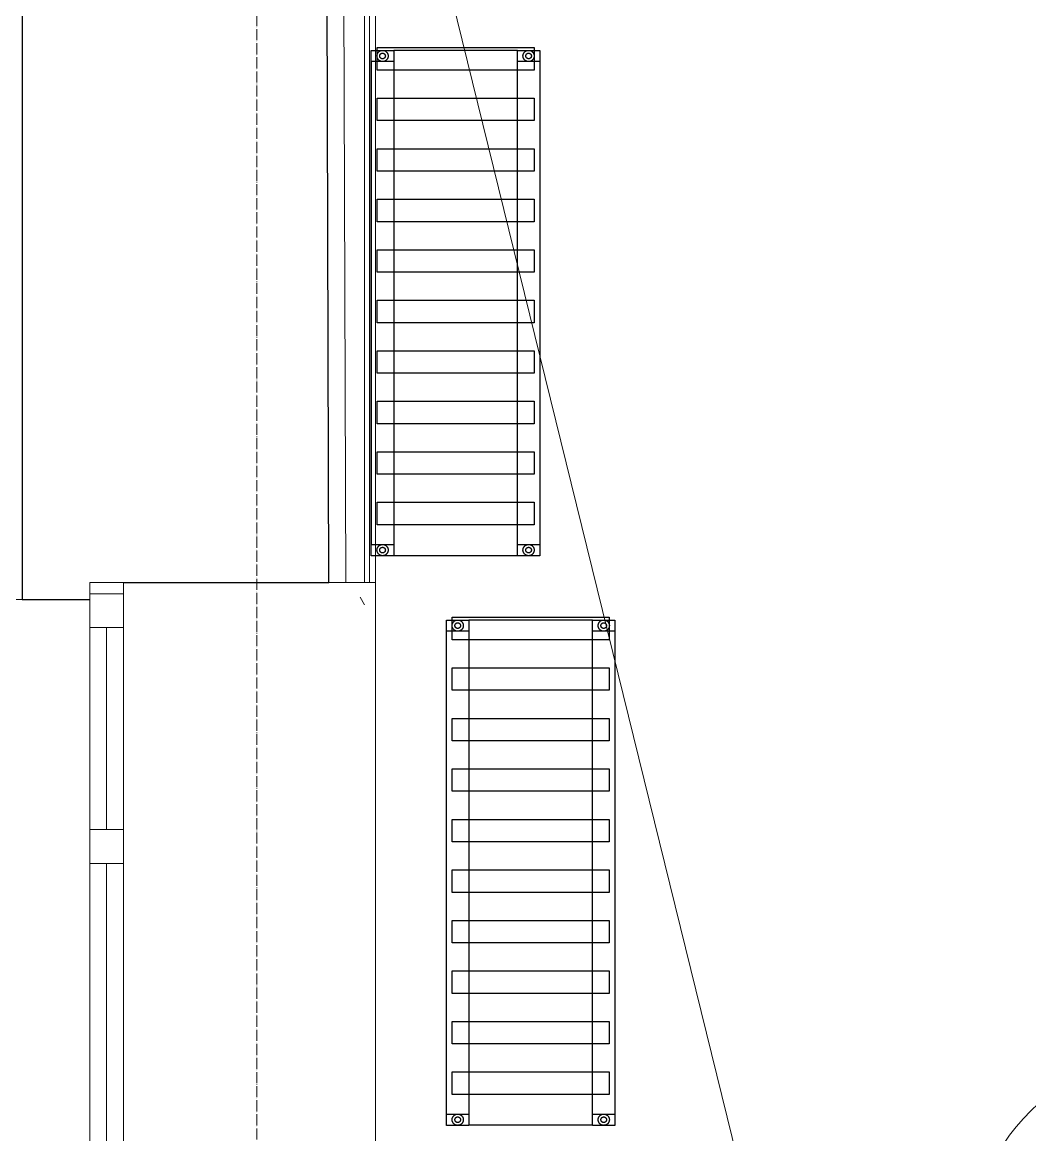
# Model space of a CAD drawing. Header units: millimetres. Extents: x -42533 to 645315, y 3457 to 82611.
# Drawn here: x 72181 to 73974, y 63223 to 65204 of the extents above; entities that cross this region are included whole.
import ezdxf

# ---------------------------------------------------------------- set-up
doc = ezdxf.new("R2010")
doc.units = ezdxf.units.MM
doc.linetypes.add('ADSK_Линия сетки', pattern=[25, 20, -2.5, 0, -2.5])
for name, color, linetype, lineweight in [('_ Окна', 7, 'Continuous', 9), ('Окна', 7, 'Continuous', 9), ('Оси', 253, 'Continuous', 9), ('Перекрытие', 7, 'Continuous', 18), ('Стены внутренние', 7, 'Continuous', 18), ('Стены несущие', 7, 'Continuous', 30), ('Стены отделка', 7, 'Continuous', 30), ('Стены штриховка', 7, 'Continuous', 9), ('ШТРИХОВКА', 252, 'Continuous', 15)]:
    doc.layers.add(name, color=color, linetype=linetype, lineweight=lineweight)
doc.layers.add('PLAN', color=1, linetype='Continuous')
doc.layers.add('ЭОМ_Лотки рабочие', color=5, linetype='Continuous')
doc.layers.add('Линии', color=7, linetype='Continuous', lineweight=9, true_color=0x00a600)

# ---------------------------------------------------------------- blocks, each defined once
blk = doc.blocks.new('ТХ пищеблок....')
at = {"layer": 'PLAN', "color": 8}
for points in [[(-111.5, 19481), (-111.5, 19501)], [(-111.5, 19501), (-71.5, 19501)], [(-101.5, 19491), (-101.5, 19491.7), (-101.4, 19492.4), (-101.3, 19493), (-101.2, 19493.6), (-101, 19494.3), (-100.7, 19494.9), (-100.5, 19495.5), (-100.2, 19496), (-99.8, 19496.6), (-99.5, 19497.1), (-99, 19497.6), (-98.6, 19498.1), (-98.1, 19498.5), (-97.6, 19499), (-97.1, 19499.3), (-96.5, 19499.7), (-95.9, 19500), (-95.3, 19500.3), (-94.7, 19500.5), (-94.1, 19500.7), (-93.4, 19500.8), (-92.8, 19501), (-92.2, 19501), (-91.5, 19501), (-90.9, 19501), (-90.2, 19501), (-89.6, 19500.8), (-88.9, 19500.7), (-88.3, 19500.5), (-87.7, 19500.3), (-87.1, 19500), (-86.5, 19499.7), (-85.9, 19499.3), (-85.4, 19499), (-84.9, 19498.5), (-84.4, 19498.1), (-84, 19497.6), (-83.6, 19497.1), (-83.2, 19496.6), (-82.9, 19496), (-82.5, 19495.5), (-82.3, 19494.9), (-82.1, 19494.3), (-81.9, 19493.6), (-81.7, 19493), (-81.6, 19492.4), (-81.5, 19491.7), (-81.5, 19491)], [(-101.4, 19465.9), (-101.4, 19505.9), (178.4, 19505.9), (178.4, 19465.9), (-101.4, 19465.9)], [(-96.5, 19491), (-96.5, 19491.4), (-96.5, 19491.7), (-96.4, 19492), (-96.3, 19492.3), (-96.2, 19492.7), (-96.1, 19493), (-96, 19493.3), (-95.8, 19493.5), (-95.7, 19493.8), (-95.5, 19494.1), (-95.3, 19494.3), (-95.1, 19494.6), (-94.8, 19494.8), (-94.6, 19495), (-94.3, 19495.2), (-94, 19495.4), (-93.7, 19495.5), (-93.4, 19495.7), (-93.1, 19495.8), (-92.8, 19495.9), (-92.5, 19495.9), (-92.2, 19496), (-91.8, 19496), (-91.5, 19496), (-91.2, 19496), (-90.9, 19496), (-90.5, 19495.9), (-90.2, 19495.9), (-89.9, 19495.8), (-89.6, 19495.7), (-89.3, 19495.5), (-89, 19495.4), (-88.7, 19495.2), (-88.5, 19495), (-88.2, 19494.8), (-88, 19494.6), (-87.7, 19494.3), (-87.5, 19494.1), (-87.4, 19493.8), (-87.2, 19493.5), (-87, 19493.3), (-86.9, 19493), (-86.8, 19492.7), (-86.7, 19492.3), (-86.6, 19492), (-86.6, 19491.7), (-86.5, 19491.4), (-86.5, 19491)], [(-71.5, 19501), (-71.5, 19481)], [(148.5, 19500.9), (-71.5, 19500.9)], [(148.5, 19481), (148.5, 19501)], [(148.5, 19501), (188.5, 19501)], [(158.5, 19491), (158.5, 19491.7), (158.6, 19492.4), (158.7, 19493), (158.8, 19493.6), (159, 19494.3), (159.3, 19494.9), (159.5, 19495.5), (159.8, 19496), (160.2, 19496.6), (160.5, 19497.1), (161, 19497.6), (161.4, 19498.1), (161.9, 19498.5), (162.4, 19499), (162.9, 19499.3), (163.5, 19499.7), (164.1, 19500), (164.7, 19500.3), (165.3, 19500.5), (165.9, 19500.7), (166.6, 19500.8), (167.2, 19501), (167.8, 19501), (168.5, 19501), (169.1, 19501), (169.8, 19501), (170.4, 19500.8), (171.1, 19500.7), (171.7, 19500.5), (172.3, 19500.3), (172.9, 19500), (173.5, 19499.7), (174.1, 19499.3), (174.6, 19499), (175.1, 19498.5), (175.6, 19498.1), (176, 19497.6), (176.4, 19497.1), (176.8, 19496.6), (177.1, 19496), (177.5, 19495.5), (177.7, 19494.9), (177.9, 19494.3), (178.1, 19493.6), (178.3, 19493), (178.4, 19492.4), (178.5, 19491.7), (178.5, 19491)], [(163.5, 19491), (163.5, 19491.4), (163.5, 19491.7), (163.6, 19492), (163.7, 19492.3), (163.8, 19492.7), (163.9, 19493), (164, 19493.3), (164.2, 19493.5), (164.3, 19493.8), (164.5, 19494.1), (164.7, 19494.3), (164.9, 19494.6), (165.2, 19494.8), (165.4, 19495), (165.7, 19495.2), (166, 19495.4), (166.3, 19495.5), (166.6, 19495.7), (166.9, 19495.8), (167.2, 19495.9), (167.5, 19495.9), (167.8, 19496), (168.2, 19496), (168.5, 19496), (168.8, 19496), (169.1, 19496), (169.5, 19495.9), (169.8, 19495.9), (170.1, 19495.8), (170.4, 19495.7), (170.7, 19495.5), (171, 19495.4), (171.3, 19495.2), (171.5, 19495), (171.8, 19494.8), (172, 19494.6), (172.3, 19494.3), (172.5, 19494.1), (172.6, 19493.8), (172.8, 19493.5), (173, 19493.3), (173.1, 19493), (173.2, 19492.7), (173.3, 19492.3), (173.4, 19492), (173.4, 19491.7), (173.5, 19491.4), (173.5, 19491)], [(188.5, 19501), (188.5, 19481)], [(-71.5, 19481), (-111.5, 19481)], [(-111.5, 18621), (-111.5, 19481)], [(-111.4, 18621), (-111.4, 19481)], [(-81.5, 19491), (-81.5, 19490.4), (-81.6, 19489.7), (-81.7, 19489.1), (-81.9, 19488.4), (-82.1, 19487.8), (-82.3, 19487.2), (-82.5, 19486.6), (-82.9, 19486), (-83.2, 19485.5), (-83.6, 19485), (-84, 19484.5), (-84.4, 19484), (-84.9, 19483.5), (-85.4, 19483.1), (-85.9, 19482.7), (-86.5, 19482.4), (-87.1, 19482.1), (-87.7, 19481.8), (-88.3, 19481.6), (-88.9, 19481.4), (-89.6, 19481.2), (-90.2, 19481.1), (-90.9, 19481.1), (-91.5, 19481), (-92.2, 19481.1), (-92.8, 19481.1), (-93.4, 19481.2), (-94.1, 19481.4), (-94.7, 19481.6), (-95.3, 19481.8), (-95.9, 19482.1), (-96.5, 19482.4), (-97.1, 19482.7), (-97.6, 19483.1), (-98.1, 19483.5), (-98.6, 19484), (-99, 19484.5), (-99.5, 19485), (-99.8, 19485.5), (-100.2, 19486), (-100.5, 19486.6), (-100.7, 19487.2), (-101, 19487.8), (-101.2, 19488.4), (-101.3, 19489.1), (-101.4, 19489.7), (-101.5, 19490.4), (-101.5, 19491)], [(-86.5, 19491), (-86.5, 19490.7), (-86.6, 19490.4), (-86.6, 19490.1), (-86.7, 19489.7), (-86.8, 19489.4), (-86.9, 19489.1), (-87, 19488.8), (-87.2, 19488.5), (-87.4, 19488.3), (-87.5, 19488), (-87.7, 19487.7), (-88, 19487.5), (-88.2, 19487.3), (-88.5, 19487.1), (-88.7, 19486.9), (-89, 19486.7), (-89.3, 19486.6), (-89.6, 19486.4), (-89.9, 19486.3), (-90.2, 19486.2), (-90.5, 19486.1), (-90.9, 19486.1), (-91.2, 19486), (-91.5, 19486), (-91.8, 19486), (-92.2, 19486.1), (-92.5, 19486.1), (-92.8, 19486.2), (-93.1, 19486.3), (-93.4, 19486.4), (-93.7, 19486.6), (-94, 19486.7), (-94.3, 19486.9), (-94.6, 19487.1), (-94.8, 19487.3), (-95.1, 19487.5), (-95.3, 19487.7), (-95.5, 19488), (-95.7, 19488.3), (-95.8, 19488.5), (-96, 19488.8), (-96.1, 19489.1), (-96.2, 19489.4), (-96.3, 19489.7), (-96.4, 19490.1), (-96.5, 19490.4), (-96.5, 19490.7), (-96.5, 19491)], [(-71.5, 19481), (-71.5, 18621)], [(188.5, 19481), (148.5, 19481)], [(148.5, 18621), (148.5, 19481)], [(178.5, 19491), (178.5, 19490.4), (178.4, 19489.7), (178.3, 19489.1), (178.1, 19488.4), (177.9, 19487.8), (177.7, 19487.2), (177.5, 19486.6), (177.1, 19486), (176.8, 19485.5), (176.4, 19485), (176, 19484.5), (175.6, 19484), (175.1, 19483.5), (174.6, 19483.1), (174.1, 19482.7), (173.5, 19482.4), (172.9, 19482.1), (172.3, 19481.8), (171.7, 19481.6), (171.1, 19481.4), (170.4, 19481.2), (169.8, 19481.1), (169.1, 19481.1), (168.5, 19481), (167.8, 19481.1), (167.2, 19481.1), (166.6, 19481.2), (165.9, 19481.4), (165.3, 19481.6), (164.7, 19481.8), (164.1, 19482.1), (163.5, 19482.4), (162.9, 19482.7), (162.4, 19483.1), (161.9, 19483.5), (161.4, 19484), (161, 19484.5), (160.5, 19485), (160.2, 19485.5), (159.8, 19486), (159.5, 19486.6), (159.3, 19487.2), (159, 19487.8), (158.8, 19488.4), (158.7, 19489.1), (158.6, 19489.7), (158.5, 19490.4), (158.5, 19491)], [(173.5, 19491), (173.5, 19490.7), (173.4, 19490.4), (173.4, 19490.1), (173.3, 19489.7), (173.2, 19489.4), (173.1, 19489.1), (173, 19488.8), (172.8, 19488.5), (172.6, 19488.3), (172.5, 19488), (172.3, 19487.7), (172, 19487.5), (171.8, 19487.3), (171.5, 19487.1), (171.3, 19486.9), (171, 19486.7), (170.7, 19486.6), (170.4, 19486.4), (170.1, 19486.3), (169.8, 19486.2), (169.5, 19486.1), (169.1, 19486.1), (168.8, 19486), (168.5, 19486), (168.2, 19486), (167.8, 19486.1), (167.5, 19486.1), (167.2, 19486.2), (166.9, 19486.3), (166.6, 19486.4), (166.3, 19486.6), (166, 19486.7), (165.7, 19486.9), (165.4, 19487.1), (165.2, 19487.3), (164.9, 19487.5), (164.7, 19487.7), (164.5, 19488), (164.3, 19488.3), (164.2, 19488.5), (164, 19488.8), (163.9, 19489.1), (163.8, 19489.4), (163.7, 19489.7), (163.6, 19490.1), (163.5, 19490.4), (163.5, 19490.7), (163.5, 19491)], [(188.4, 19481), (188.4, 18621)], [(188.5, 19481), (188.5, 18621)], [(-101.4, 19375.9), (-101.4, 19415.9), (178.4, 19415.9), (178.4, 19375.9), (-101.4, 19375.9)], [(-101.4, 19285.9), (-101.4, 19325.9), (178.4, 19325.9), (178.4, 19285.9), (-101.4, 19285.9)], [(-101.4, 19195.9), (-101.4, 19235.9), (178.4, 19235.9), (178.4, 19195.9), (-101.4, 19195.9)], [(-101.4, 19106), (-101.4, 19146), (178.4, 19146), (178.4, 19106), (-101.4, 19106)], [(-101.4, 19016), (-101.4, 19056), (178.4, 19056), (178.4, 19016), (-101.4, 19016)], [(-101.4, 18926), (-101.4, 18966), (178.4, 18966), (178.4, 18926), (-101.4, 18926)], [(-101.4, 18836), (-101.4, 18876), (178.4, 18876), (178.4, 18836), (-101.4, 18836)], [(-101.4, 18746.1), (-101.4, 18786.1), (178.4, 18786.1), (178.4, 18746.1), (-101.4, 18746.1)], [(-101.4, 18656.1), (-101.4, 18696.1), (178.4, 18696.1), (178.4, 18656.1), (-101.4, 18656.1)], [(-111.5, 18601), (-111.5, 18621)], [(-111.5, 18621), (-71.5, 18621)], [(-101.5, 18611), (-101.5, 18611.7), (-101.4, 18612.4), (-101.3, 18613), (-101.2, 18613.6), (-101, 18614.3), (-100.7, 18614.9), (-100.5, 18615.5), (-100.2, 18616), (-99.8, 18616.6), (-99.5, 18617.1), (-99, 18617.6), (-98.6, 18618.1), (-98.1, 18618.5), (-97.6, 18619), (-97.1, 18619.3), (-96.5, 18619.7), (-95.9, 18620), (-95.3, 18620.3), (-94.7, 18620.5), (-94.1, 18620.7), (-93.4, 18620.8), (-92.8, 18621), (-92.2, 18621), (-91.5, 18621), (-90.9, 18621), (-90.2, 18621), (-89.6, 18620.8), (-88.9, 18620.7), (-88.3, 18620.5), (-87.7, 18620.3), (-87.1, 18620), (-86.5, 18619.7), (-85.9, 18619.3), (-85.4, 18619), (-84.9, 18618.5), (-84.4, 18618.1), (-84, 18617.6), (-83.6, 18617.1), (-83.2, 18616.6), (-82.9, 18616), (-82.5, 18615.5), (-82.3, 18614.9), (-82.1, 18614.3), (-81.9, 18613.6), (-81.7, 18613), (-81.6, 18612.4), (-81.5, 18611.7), (-81.5, 18611)], [(-81.5, 18611), (-81.5, 18610.4), (-81.6, 18609.7), (-81.7, 18609.1), (-81.9, 18608.4), (-82.1, 18607.8), (-82.3, 18607.2), (-82.5, 18606.6), (-82.9, 18606), (-83.2, 18605.5), (-83.6, 18605), (-84, 18604.5), (-84.4, 18604), (-84.9, 18603.5), (-85.4, 18603.1), (-85.9, 18602.7), (-86.5, 18602.4), (-87.1, 18602.1), (-87.7, 18601.8), (-88.3, 18601.6), (-88.9, 18601.4), (-89.6, 18601.2), (-90.2, 18601.1), (-90.9, 18601.1), (-91.5, 18601), (-92.2, 18601.1), (-92.8, 18601.1), (-93.4, 18601.2), (-94.1, 18601.4), (-94.7, 18601.6), (-95.3, 18601.8), (-95.9, 18602.1), (-96.5, 18602.4), (-97.1, 18602.7), (-97.6, 18603.1), (-98.1, 18603.5), (-98.6, 18604), (-99, 18604.5), (-99.5, 18605), (-99.8, 18605.5), (-100.2, 18606), (-100.5, 18606.6), (-100.7, 18607.2), (-101, 18607.8), (-101.2, 18608.4), (-101.3, 18609.1), (-101.4, 18609.7), (-101.5, 18610.4), (-101.5, 18611)], [(-96.5, 18611), (-96.5, 18611.4), (-96.5, 18611.7), (-96.4, 18612), (-96.3, 18612.3), (-96.2, 18612.7), (-96.1, 18613), (-96, 18613.3), (-95.8, 18613.5), (-95.7, 18613.8), (-95.5, 18614.1), (-95.3, 18614.3), (-95.1, 18614.6), (-94.8, 18614.8), (-94.6, 18615), (-94.3, 18615.2), (-94, 18615.4), (-93.7, 18615.5), (-93.4, 18615.7), (-93.1, 18615.8), (-92.8, 18615.9), (-92.5, 18615.9), (-92.2, 18616), (-91.8, 18616), (-91.5, 18616), (-91.2, 18616), (-90.9, 18616), (-90.5, 18615.9), (-90.2, 18615.9), (-89.9, 18615.8), (-89.6, 18615.7), (-89.3, 18615.5), (-89, 18615.4), (-88.7, 18615.2), (-88.5, 18615), (-88.2, 18614.8), (-88, 18614.6), (-87.7, 18614.3), (-87.5, 18614.1), (-87.4, 18613.8), (-87.2, 18613.5), (-87, 18613.3), (-86.9, 18613), (-86.8, 18612.7), (-86.7, 18612.3), (-86.6, 18612), (-86.6, 18611.7), (-86.5, 18611.4), (-86.5, 18611)], [(-86.5, 18611), (-86.5, 18610.7), (-86.6, 18610.4), (-86.6, 18610.1), (-86.7, 18609.7), (-86.8, 18609.4), (-86.9, 18609.1), (-87, 18608.8), (-87.2, 18608.5), (-87.4, 18608.3), (-87.5, 18608), (-87.7, 18607.7), (-88, 18607.5), (-88.2, 18607.3), (-88.5, 18607.1), (-88.7, 18606.9), (-89, 18606.7), (-89.3, 18606.6), (-89.6, 18606.4), (-89.9, 18606.3), (-90.2, 18606.2), (-90.5, 18606.1), (-90.9, 18606.1), (-91.2, 18606), (-91.5, 18606), (-91.8, 18606), (-92.2, 18606.1), (-92.5, 18606.1), (-92.8, 18606.2), (-93.1, 18606.3), (-93.4, 18606.4), (-93.7, 18606.6), (-94, 18606.7), (-94.3, 18606.9), (-94.6, 18607.1), (-94.8, 18607.3), (-95.1, 18607.5), (-95.3, 18607.7), (-95.5, 18608), (-95.7, 18608.3), (-95.8, 18608.5), (-96, 18608.8), (-96.1, 18609.1), (-96.2, 18609.4), (-96.3, 18609.7), (-96.4, 18610.1), (-96.5, 18610.4), (-96.5, 18610.7), (-96.5, 18611)], [(-71.5, 18621), (-71.5, 18601)], [(148.5, 18621), (188.5, 18621)], [(148.5, 18601), (148.5, 18621)], [(158.5, 18611), (158.5, 18611.7), (158.6, 18612.4), (158.7, 18613), (158.8, 18613.6), (159, 18614.3), (159.3, 18614.9), (159.5, 18615.5), (159.8, 18616), (160.2, 18616.6), (160.5, 18617.1), (161, 18617.6), (161.4, 18618.1), (161.9, 18618.5), (162.4, 18619), (162.9, 18619.3), (163.5, 18619.7), (164.1, 18620), (164.7, 18620.3), (165.3, 18620.5), (165.9, 18620.7), (166.6, 18620.8), (167.2, 18621), (167.8, 18621), (168.5, 18621), (169.1, 18621), (169.8, 18621), (170.4, 18620.8), (171.1, 18620.7), (171.7, 18620.5), (172.3, 18620.3), (172.9, 18620), (173.5, 18619.7), (174.1, 18619.3), (174.6, 18619), (175.1, 18618.5), (175.6, 18618.1), (176, 18617.6), (176.4, 18617.1), (176.8, 18616.6), (177.1, 18616), (177.5, 18615.5), (177.7, 18614.9), (177.9, 18614.3), (178.1, 18613.6), (178.3, 18613), (178.4, 18612.4), (178.5, 18611.7), (178.5, 18611)], [(178.5, 18611), (178.5, 18610.4), (178.4, 18609.7), (178.3, 18609.1), (178.1, 18608.4), (177.9, 18607.8), (177.7, 18607.2), (177.5, 18606.6), (177.1, 18606), (176.8, 18605.5), (176.4, 18605), (176, 18604.5), (175.6, 18604), (175.1, 18603.5), (174.6, 18603.1), (174.1, 18602.7), (173.5, 18602.4), (172.9, 18602.1), (172.3, 18601.8), (171.7, 18601.6), (171.1, 18601.4), (170.4, 18601.2), (169.8, 18601.1), (169.1, 18601.1), (168.5, 18601), (167.8, 18601.1), (167.2, 18601.1), (166.6, 18601.2), (165.9, 18601.4), (165.3, 18601.6), (164.7, 18601.8), (164.1, 18602.1), (163.5, 18602.4), (162.9, 18602.7), (162.4, 18603.1), (161.9, 18603.5), (161.4, 18604), (161, 18604.5), (160.5, 18605), (160.2, 18605.5), (159.8, 18606), (159.5, 18606.6), (159.3, 18607.2), (159, 18607.8), (158.8, 18608.4), (158.7, 18609.1), (158.6, 18609.7), (158.5, 18610.4), (158.5, 18611)], [(163.5, 18611), (163.5, 18611.4), (163.5, 18611.7), (163.6, 18612), (163.7, 18612.3), (163.8, 18612.7), (163.9, 18613), (164, 18613.3), (164.2, 18613.5), (164.3, 18613.8), (164.5, 18614.1), (164.7, 18614.3), (164.9, 18614.6), (165.2, 18614.8), (165.4, 18615), (165.7, 18615.2), (166, 18615.4), (166.3, 18615.5), (166.6, 18615.7), (166.9, 18615.8), (167.2, 18615.9), (167.5, 18615.9), (167.8, 18616), (168.2, 18616), (168.5, 18616), (168.8, 18616), (169.1, 18616), (169.5, 18615.9), (169.8, 18615.9), (170.1, 18615.8), (170.4, 18615.7), (170.7, 18615.5), (171, 18615.4), (171.3, 18615.2), (171.5, 18615), (171.8, 18614.8), (172, 18614.6), (172.3, 18614.3), (172.5, 18614.1), (172.6, 18613.8), (172.8, 18613.5), (173, 18613.3), (173.1, 18613), (173.2, 18612.7), (173.3, 18612.3), (173.4, 18612), (173.4, 18611.7), (173.5, 18611.4), (173.5, 18611)], [(173.5, 18611), (173.5, 18610.7), (173.4, 18610.4), (173.4, 18610.1), (173.3, 18609.7), (173.2, 18609.4), (173.1, 18609.1), (173, 18608.8), (172.8, 18608.5), (172.6, 18608.3), (172.5, 18608), (172.3, 18607.7), (172, 18607.5), (171.8, 18607.3), (171.5, 18607.1), (171.3, 18606.9), (171, 18606.7), (170.7, 18606.6), (170.4, 18606.4), (170.1, 18606.3), (169.8, 18606.2), (169.5, 18606.1), (169.1, 18606.1), (168.8, 18606), (168.5, 18606), (168.2, 18606), (167.8, 18606.1), (167.5, 18606.1), (167.2, 18606.2), (166.9, 18606.3), (166.6, 18606.4), (166.3, 18606.6), (166, 18606.7), (165.7, 18606.9), (165.4, 18607.1), (165.2, 18607.3), (164.9, 18607.5), (164.7, 18607.7), (164.5, 18608), (164.3, 18608.3), (164.2, 18608.5), (164, 18608.8), (163.9, 18609.1), (163.8, 18609.4), (163.7, 18609.7), (163.6, 18610.1), (163.5, 18610.4), (163.5, 18610.7), (163.5, 18611)], [(188.5, 18621), (188.5, 18601)], [(-71.5, 18601), (-111.5, 18601)], [(148.5, 18601.1), (-71.5, 18601.1)], [(188.5, 18601), (148.5, 18601)], [(22.3, 18466.5), (22.3, 18486.5)], [(22.3, 18486.5), (62.3, 18486.5)], [(32.3, 18476.5), (32.3, 18477.2), (32.4, 18477.9), (32.5, 18478.5), (32.7, 18479.2), (32.9, 18479.8), (33.1, 18480.4), (33.4, 18481), (33.7, 18481.5), (34, 18482.1), (34.4, 18482.6), (34.8, 18483.1), (35.2, 18483.6), (35.7, 18484), (36.2, 18484.5), (36.8, 18484.9), (37.3, 18485.2), (37.9, 18485.5), (38.5, 18485.8), (39.1, 18486), (39.8, 18486.2), (40.4, 18486.4), (41, 18486.5), (41.7, 18486.5), (42.3, 18486.5), (43, 18486.5), (43.6, 18486.5), (44.3, 18486.4), (44.9, 18486.2), (45.5, 18486), (46.1, 18485.8), (46.7, 18485.5), (47.3, 18485.2), (47.9, 18484.9), (48.4, 18484.5), (48.9, 18484), (49.4, 18483.6), (49.9, 18483.1), (50.3, 18482.6), (50.6, 18482.1), (51, 18481.5), (51.3, 18481), (51.6, 18480.4), (51.8, 18479.8), (52, 18479.2), (52.1, 18478.5), (52.2, 18477.9), (52.3, 18477.2), (52.3, 18476.5)], [(32.4, 18451.4), (32.4, 18491.4), (312.2, 18491.4), (312.2, 18451.4), (32.4, 18451.4)], [(62.3, 18486.5), (62.3, 18466.5)], [(282.3, 18486.4), (62.3, 18486.4)], [(282.3, 18466.5), (282.3, 18486.5)], [(282.3, 18486.5), (322.3, 18486.5)], [(292.3, 18476.5), (292.3, 18477.2), (292.4, 18477.9), (292.5, 18478.5), (292.7, 18479.2), (292.9, 18479.8), (293.1, 18480.4), (293.4, 18481), (293.7, 18481.5), (294, 18482.1), (294.4, 18482.6), (294.8, 18483.1), (295.2, 18483.6), (295.7, 18484), (296.2, 18484.5), (296.8, 18484.9), (297.3, 18485.2), (297.9, 18485.5), (298.5, 18485.8), (299.1, 18486), (299.8, 18486.2), (300.4, 18486.4), (301, 18486.5), (301.7, 18486.5), (302.3, 18486.5), (303, 18486.5), (303.6, 18486.5), (304.3, 18486.4), (304.9, 18486.2), (305.5, 18486), (306.1, 18485.8), (306.7, 18485.5), (307.3, 18485.2), (307.9, 18484.9), (308.4, 18484.5), (308.9, 18484), (309.4, 18483.6), (309.9, 18483.1), (310.3, 18482.6), (310.6, 18482.1), (311, 18481.5), (311.3, 18481), (311.6, 18480.4), (311.8, 18479.8), (312, 18479.2), (312.1, 18478.5), (312.2, 18477.9), (312.3, 18477.2), (312.3, 18476.5)], [(322.3, 18486.5), (322.3, 18466.5)], [(62.3, 18466.5), (22.3, 18466.5)], [(22.3, 17606.5), (22.3, 18466.5)], [(22.4, 17606.5), (22.4, 18466.5)], [(52.3, 18476.5), (52.3, 18475.9), (52.2, 18475.2), (52.1, 18474.6), (52, 18473.9), (51.8, 18473.3), (51.6, 18472.7), (51.3, 18472.1), (51, 18471.5), (50.6, 18471), (50.3, 18470.5), (49.9, 18470), (49.4, 18469.5), (48.9, 18469), (48.4, 18468.6), (47.9, 18468.2), (47.3, 18467.9), (46.7, 18467.6), (46.1, 18467.3), (45.5, 18467.1), (44.9, 18466.9), (44.3, 18466.7), (43.6, 18466.6), (43, 18466.6), (42.3, 18466.5), (41.7, 18466.6), (41, 18466.6), (40.4, 18466.7), (39.8, 18466.9), (39.1, 18467.1), (38.5, 18467.3), (37.9, 18467.6), (37.3, 18467.9), (36.8, 18468.2), (36.2, 18468.6), (35.7, 18469), (35.2, 18469.5), (34.8, 18470), (34.4, 18470.5), (34, 18471), (33.7, 18471.5), (33.4, 18472.1), (33.1, 18472.7), (32.9, 18473.3), (32.7, 18473.9), (32.5, 18474.6), (32.4, 18475.2), (32.3, 18475.9), (32.3, 18476.5)], [(37.3, 18476.5), (37.3, 18476.9), (37.4, 18477.2), (37.4, 18477.5), (37.5, 18477.8), (37.6, 18478.2), (37.7, 18478.5), (37.8, 18478.8), (38, 18479), (38.2, 18479.3), (38.3, 18479.6), (38.6, 18479.8), (38.8, 18480.1), (39, 18480.3), (39.3, 18480.5), (39.5, 18480.7), (39.8, 18480.9), (40.1, 18481), (40.4, 18481.2), (40.7, 18481.3), (41, 18481.4), (41.4, 18481.5), (41.7, 18481.5), (42, 18481.5), (42.3, 18481.5), (42.6, 18481.5), (43, 18481.5), (43.3, 18481.5), (43.6, 18481.4), (43.9, 18481.3), (44.2, 18481.2), (44.5, 18481), (44.8, 18480.9), (45.1, 18480.7), (45.4, 18480.5), (45.6, 18480.3), (45.9, 18480.1), (46.1, 18479.8), (46.3, 18479.6), (46.5, 18479.3), (46.7, 18479), (46.8, 18478.8), (46.9, 18478.5), (47.1, 18478.2), (47.1, 18477.8), (47.2, 18477.5), (47.3, 18477.2), (47.3, 18476.9), (47.3, 18476.5)], [(47.3, 18476.5), (47.3, 18476.2), (47.3, 18475.9), (47.2, 18475.6), (47.1, 18475.2), (47.1, 18474.9), (46.9, 18474.6), (46.8, 18474.3), (46.7, 18474), (46.5, 18473.8), (46.3, 18473.5), (46.1, 18473.3), (45.9, 18473), (45.6, 18472.8), (45.4, 18472.6), (45.1, 18472.4), (44.8, 18472.2), (44.5, 18472.1), (44.2, 18471.9), (43.9, 18471.8), (43.6, 18471.7), (43.3, 18471.6), (43, 18471.6), (42.6, 18471.6), (42.3, 18471.5), (42, 18471.6), (41.7, 18471.6), (41.4, 18471.6), (41, 18471.7), (40.7, 18471.8), (40.4, 18471.9), (40.1, 18472.1), (39.8, 18472.2), (39.5, 18472.4), (39.3, 18472.6), (39, 18472.8), (38.8, 18473), (38.6, 18473.3), (38.3, 18473.5), (38.2, 18473.8), (38, 18474), (37.8, 18474.3), (37.7, 18474.6), (37.6, 18474.9), (37.5, 18475.2), (37.4, 18475.6), (37.4, 18475.9), (37.3, 18476.2), (37.3, 18476.5)], [(62.3, 18466.5), (62.3, 17606.5)], [(322.3, 18466.5), (282.3, 18466.5)], [(282.3, 17606.5), (282.3, 18466.5)], [(312.3, 18476.5), (312.3, 18475.9), (312.2, 18475.2), (312.1, 18474.6), (312, 18473.9), (311.8, 18473.3), (311.6, 18472.7), (311.3, 18472.1), (311, 18471.5), (310.6, 18471), (310.3, 18470.5), (309.9, 18470), (309.4, 18469.5), (308.9, 18469), (308.4, 18468.6), (307.9, 18468.2), (307.3, 18467.9), (306.7, 18467.6), (306.1, 18467.3), (305.5, 18467.1), (304.9, 18466.9), (304.3, 18466.7), (303.6, 18466.6), (303, 18466.6), (302.3, 18466.5), (301.7, 18466.6), (301, 18466.6), (300.4, 18466.7), (299.8, 18466.9), (299.1, 18467.1), (298.5, 18467.3), (297.9, 18467.6), (297.3, 18467.9), (296.8, 18468.2), (296.2, 18468.6), (295.7, 18469), (295.2, 18469.5), (294.8, 18470), (294.4, 18470.5), (294, 18471), (293.7, 18471.5), (293.4, 18472.1), (293.1, 18472.7), (292.9, 18473.3), (292.7, 18473.9), (292.5, 18474.6), (292.4, 18475.2), (292.3, 18475.9), (292.3, 18476.5)], [(297.3, 18476.5), (297.3, 18476.9), (297.4, 18477.2), (297.4, 18477.5), (297.5, 18477.8), (297.6, 18478.2), (297.7, 18478.5), (297.8, 18478.8), (298, 18479), (298.2, 18479.3), (298.3, 18479.6), (298.6, 18479.8), (298.8, 18480.1), (299, 18480.3), (299.3, 18480.5), (299.5, 18480.7), (299.8, 18480.9), (300.1, 18481), (300.4, 18481.2), (300.7, 18481.3), (301, 18481.4), (301.4, 18481.5), (301.7, 18481.5), (302, 18481.5), (302.3, 18481.5), (302.6, 18481.5), (303, 18481.5), (303.3, 18481.5), (303.6, 18481.4), (303.9, 18481.3), (304.2, 18481.2), (304.5, 18481), (304.8, 18480.9), (305.1, 18480.7), (305.4, 18480.5), (305.6, 18480.3), (305.9, 18480.1), (306.1, 18479.8), (306.3, 18479.6), (306.5, 18479.3), (306.7, 18479), (306.8, 18478.8), (306.9, 18478.5), (307.1, 18478.2), (307.1, 18477.8), (307.2, 18477.5), (307.3, 18477.2), (307.3, 18476.9), (307.3, 18476.5)], [(307.3, 18476.5), (307.3, 18476.2), (307.3, 18475.9), (307.2, 18475.6), (307.1, 18475.2), (307.1, 18474.9), (306.9, 18474.6), (306.8, 18474.3), (306.7, 18474), (306.5, 18473.8), (306.3, 18473.5), (306.1, 18473.3), (305.9, 18473), (305.6, 18472.8), (305.4, 18472.6), (305.1, 18472.4), (304.8, 18472.2), (304.5, 18472.1), (304.2, 18471.9), (303.9, 18471.8), (303.6, 18471.7), (303.3, 18471.6), (303, 18471.6), (302.6, 18471.6), (302.3, 18471.5), (302, 18471.6), (301.7, 18471.6), (301.4, 18471.6), (301, 18471.7), (300.7, 18471.8), (300.4, 18471.9), (300.1, 18472.1), (299.8, 18472.2), (299.5, 18472.4), (299.3, 18472.6), (299, 18472.8), (298.8, 18473), (298.6, 18473.3), (298.3, 18473.5), (298.2, 18473.8), (298, 18474), (297.8, 18474.3), (297.7, 18474.6), (297.6, 18474.9), (297.5, 18475.2), (297.4, 18475.6), (297.4, 18475.9), (297.3, 18476.2), (297.3, 18476.5)], [(322.2, 18466.5), (322.2, 17606.5)], [(322.3, 18466.5), (322.3, 17606.5)], [(32.4, 18361.4), (32.4, 18401.4), (312.2, 18401.4), (312.2, 18361.4), (32.4, 18361.4)], [(32.4, 18271.4), (32.4, 18311.4), (312.2, 18311.4), (312.2, 18271.4), (32.4, 18271.4)], [(32.4, 18181.5), (32.4, 18221.5), (312.2, 18221.5), (312.2, 18181.5), (32.4, 18181.5)], [(32.4, 18091.5), (32.4, 18131.5), (312.2, 18131.5), (312.2, 18091.5), (32.4, 18091.5)], [(32.4, 18001.5), (32.4, 18041.5), (312.2, 18041.5), (312.2, 18001.5), (32.4, 18001.5)], [(32.4, 17911.5), (32.4, 17951.5), (312.2, 17951.5), (312.2, 17911.5), (32.4, 17911.5)], [(32.4, 17821.6), (32.4, 17861.6), (312.2, 17861.6), (312.2, 17821.6), (32.4, 17821.6)], [(32.4, 17731.6), (32.4, 17771.6), (312.2, 17771.6), (312.2, 17731.6), (32.4, 17731.6)], [(32.4, 17641.6), (32.4, 17681.6), (312.2, 17681.6), (312.2, 17641.6), (32.4, 17641.6)], [(22.3, 17586.5), (22.3, 17606.5)], [(22.3, 17606.5), (62.3, 17606.5)], [(32.3, 17596.5), (32.3, 17597.2), (32.4, 17597.9), (32.5, 17598.5), (32.7, 17599.2), (32.9, 17599.8), (33.1, 17600.4), (33.4, 17601), (33.7, 17601.5), (34, 17602.1), (34.4, 17602.6), (34.8, 17603.1), (35.2, 17603.6), (35.7, 17604), (36.2, 17604.5), (36.8, 17604.9), (37.3, 17605.2), (37.9, 17605.5), (38.5, 17605.8), (39.1, 17606), (39.8, 17606.2), (40.4, 17606.4), (41, 17606.5), (41.7, 17606.5), (42.3, 17606.5), (43, 17606.5), (43.6, 17606.5), (44.3, 17606.4), (44.9, 17606.2), (45.5, 17606), (46.1, 17605.8), (46.7, 17605.5), (47.3, 17605.2), (47.9, 17604.9), (48.4, 17604.5), (48.9, 17604), (49.4, 17603.6), (49.9, 17603.1), (50.3, 17602.6), (50.6, 17602.1), (51, 17601.5), (51.3, 17601), (51.6, 17600.4), (51.8, 17599.8), (52, 17599.2), (52.1, 17598.5), (52.2, 17597.9), (52.3, 17597.2), (52.3, 17596.5)], [(52.3, 17596.5), (52.3, 17595.9), (52.2, 17595.2), (52.1, 17594.6), (52, 17593.9), (51.8, 17593.3), (51.6, 17592.7), (51.3, 17592.1), (51, 17591.5), (50.6, 17591), (50.3, 17590.5), (49.9, 17590), (49.4, 17589.5), (48.9, 17589), (48.4, 17588.6), (47.9, 17588.2), (47.3, 17587.9), (46.7, 17587.6), (46.1, 17587.3), (45.5, 17587.1), (44.9, 17586.9), (44.3, 17586.7), (43.6, 17586.6), (43, 17586.6), (42.3, 17586.5), (41.7, 17586.6), (41, 17586.6), (40.4, 17586.7), (39.8, 17586.9), (39.1, 17587.1), (38.5, 17587.3), (37.9, 17587.6), (37.3, 17587.9), (36.8, 17588.2), (36.2, 17588.6), (35.7, 17589), (35.2, 17589.5), (34.8, 17590), (34.4, 17590.5), (34, 17591), (33.7, 17591.5), (33.4, 17592.1), (33.1, 17592.7), (32.9, 17593.3), (32.7, 17593.9), (32.5, 17594.6), (32.4, 17595.2), (32.3, 17595.9), (32.3, 17596.5)], [(37.3, 17596.5), (37.3, 17596.9), (37.4, 17597.2), (37.4, 17597.5), (37.5, 17597.8), (37.6, 17598.2), (37.7, 17598.5), (37.8, 17598.8), (38, 17599), (38.2, 17599.3), (38.3, 17599.6), (38.6, 17599.8), (38.8, 17600.1), (39, 17600.3), (39.3, 17600.5), (39.5, 17600.7), (39.8, 17600.9), (40.1, 17601), (40.4, 17601.2), (40.7, 17601.3), (41, 17601.4), (41.4, 17601.5), (41.7, 17601.5), (42, 17601.5), (42.3, 17601.5), (42.6, 17601.5), (43, 17601.5), (43.3, 17601.5), (43.6, 17601.4), (43.9, 17601.3), (44.2, 17601.2), (44.5, 17601), (44.8, 17600.9), (45.1, 17600.7), (45.4, 17600.5), (45.6, 17600.3), (45.9, 17600.1), (46.1, 17599.8), (46.3, 17599.6), (46.5, 17599.3), (46.7, 17599), (46.8, 17598.8), (46.9, 17598.5), (47.1, 17598.2), (47.1, 17597.8), (47.2, 17597.5), (47.3, 17597.2), (47.3, 17596.9), (47.3, 17596.5)], [(47.3, 17596.5), (47.3, 17596.2), (47.3, 17595.9), (47.2, 17595.6), (47.1, 17595.2), (47.1, 17594.9), (46.9, 17594.6), (46.8, 17594.3), (46.7, 17594), (46.5, 17593.8), (46.3, 17593.5), (46.1, 17593.3), (45.9, 17593), (45.6, 17592.8), (45.4, 17592.6), (45.1, 17592.4), (44.8, 17592.2), (44.5, 17592.1), (44.2, 17591.9), (43.9, 17591.8), (43.6, 17591.7), (43.3, 17591.6), (43, 17591.6), (42.6, 17591.6), (42.3, 17591.5), (42, 17591.6), (41.7, 17591.6), (41.4, 17591.6), (41, 17591.7), (40.7, 17591.8), (40.4, 17591.9), (40.1, 17592.1), (39.8, 17592.2), (39.5, 17592.4), (39.3, 17592.6), (39, 17592.8), (38.8, 17593), (38.6, 17593.3), (38.3, 17593.5), (38.2, 17593.8), (38, 17594), (37.8, 17594.3), (37.7, 17594.6), (37.6, 17594.9), (37.5, 17595.2), (37.4, 17595.6), (37.4, 17595.9), (37.3, 17596.2), (37.3, 17596.5)], [(62.3, 17606.5), (62.3, 17586.5)], [(282.3, 17606.5), (322.3, 17606.5)], [(282.3, 17586.5), (282.3, 17606.5)], [(292.3, 17596.5), (292.3, 17597.2), (292.4, 17597.9), (292.5, 17598.5), (292.7, 17599.2), (292.9, 17599.8), (293.1, 17600.4), (293.4, 17601), (293.7, 17601.5), (294, 17602.1), (294.4, 17602.6), (294.8, 17603.1), (295.2, 17603.6), (295.7, 17604), (296.2, 17604.5), (296.8, 17604.9), (297.3, 17605.2), (297.9, 17605.5), (298.5, 17605.8), (299.1, 17606), (299.8, 17606.2), (300.4, 17606.4), (301, 17606.5), (301.7, 17606.5), (302.3, 17606.5), (303, 17606.5), (303.6, 17606.5), (304.3, 17606.4), (304.9, 17606.2), (305.5, 17606), (306.1, 17605.8), (306.7, 17605.5), (307.3, 17605.2), (307.9, 17604.9), (308.4, 17604.5), (308.9, 17604), (309.4, 17603.6), (309.9, 17603.1), (310.3, 17602.6), (310.6, 17602.1), (311, 17601.5), (311.3, 17601), (311.6, 17600.4), (311.8, 17599.8), (312, 17599.2), (312.1, 17598.5), (312.2, 17597.9), (312.3, 17597.2), (312.3, 17596.5)], [(312.3, 17596.5), (312.3, 17595.9), (312.2, 17595.2), (312.1, 17594.6), (312, 17593.9), (311.8, 17593.3), (311.6, 17592.7), (311.3, 17592.1), (311, 17591.5), (310.6, 17591), (310.3, 17590.5), (309.9, 17590), (309.4, 17589.5), (308.9, 17589), (308.4, 17588.6), (307.9, 17588.2), (307.3, 17587.9), (306.7, 17587.6), (306.1, 17587.3), (305.5, 17587.1), (304.9, 17586.9), (304.3, 17586.7), (303.6, 17586.6), (303, 17586.6), (302.3, 17586.5), (301.7, 17586.6), (301, 17586.6), (300.4, 17586.7), (299.8, 17586.9), (299.1, 17587.1), (298.5, 17587.3), (297.9, 17587.6), (297.3, 17587.9), (296.8, 17588.2), (296.2, 17588.6), (295.7, 17589), (295.2, 17589.5), (294.8, 17590), (294.4, 17590.5), (294, 17591), (293.7, 17591.5), (293.4, 17592.1), (293.1, 17592.7), (292.9, 17593.3), (292.7, 17593.9), (292.5, 17594.6), (292.4, 17595.2), (292.3, 17595.9), (292.3, 17596.5)], [(297.3, 17596.5), (297.3, 17596.9), (297.4, 17597.2), (297.4, 17597.5), (297.5, 17597.8), (297.6, 17598.2), (297.7, 17598.5), (297.8, 17598.8), (298, 17599), (298.2, 17599.3), (298.3, 17599.6), (298.6, 17599.8), (298.8, 17600.1), (299, 17600.3), (299.3, 17600.5), (299.5, 17600.7), (299.8, 17600.9), (300.1, 17601), (300.4, 17601.2), (300.7, 17601.3), (301, 17601.4), (301.4, 17601.5), (301.7, 17601.5), (302, 17601.5), (302.3, 17601.5), (302.6, 17601.5), (303, 17601.5), (303.3, 17601.5), (303.6, 17601.4), (303.9, 17601.3), (304.2, 17601.2), (304.5, 17601), (304.8, 17600.9), (305.1, 17600.7), (305.4, 17600.5), (305.6, 17600.3), (305.9, 17600.1), (306.1, 17599.8), (306.3, 17599.6), (306.5, 17599.3), (306.7, 17599), (306.8, 17598.8), (306.9, 17598.5), (307.1, 17598.2), (307.1, 17597.8), (307.2, 17597.5), (307.3, 17597.2), (307.3, 17596.9), (307.3, 17596.5)], [(307.3, 17596.5), (307.3, 17596.2), (307.3, 17595.9), (307.2, 17595.6), (307.1, 17595.2), (307.1, 17594.9), (306.9, 17594.6), (306.8, 17594.3), (306.7, 17594), (306.5, 17593.8), (306.3, 17593.5), (306.1, 17593.3), (305.9, 17593), (305.6, 17592.8), (305.4, 17592.6), (305.1, 17592.4), (304.8, 17592.2), (304.5, 17592.1), (304.2, 17591.9), (303.9, 17591.8), (303.6, 17591.7), (303.3, 17591.6), (303, 17591.6), (302.6, 17591.6), (302.3, 17591.5), (302, 17591.6), (301.7, 17591.6), (301.4, 17591.6), (301, 17591.7), (300.7, 17591.8), (300.4, 17591.9), (300.1, 17592.1), (299.8, 17592.2), (299.5, 17592.4), (299.3, 17592.6), (299, 17592.8), (298.8, 17593), (298.6, 17593.3), (298.3, 17593.5), (298.2, 17593.8), (298, 17594), (297.8, 17594.3), (297.7, 17594.6), (297.6, 17594.9), (297.5, 17595.2), (297.4, 17595.6), (297.4, 17595.9), (297.3, 17596.2), (297.3, 17596.5)], [(322.3, 17606.5), (322.3, 17586.5)], [(62.3, 17586.5), (22.3, 17586.5)], [(282.3, 17586.6), (62.3, 17586.6)], [(322.3, 17586.5), (282.3, 17586.5)]]:
    blk.add_lwpolyline(points, dxfattribs=at)
blk = doc.blocks.new('1 этаж')
at = {"layer": 'Стены внутренние', "lineweight": 9}
h = blk.add_hatch(dxfattribs=at)
h.set_pattern_fill('FP_12', color=8, style=0, pattern_type=2)
h.set_pattern_definition([(0, (557.2, 188.9), (406.4, 101.6), [33.528, -271.272, 33.528, -271.272, -1625.6]), (0, (557.2, 188.9), (406.4, 101.6), [-609.6, 33.528, -576.072, 33.528, -271.272, -711.2]), (0, (557.2, 188.9), (406.4, 101.6), [-1524, 33.528, -169.672, 33.528, -474.472]), (120, (709.6, 239.7), (-291.18818, 301.15272), [33.528, -271.272, 33.528, -271.272, -1625.6]), (120, (709.6, 239.7), (-291.18818, 301.15272), [-609.6, 33.528, -576.072, 33.528, -271.272, -711.2]), (120, (709.6, 239.7), (-291.18818, 301.15272), [-1524, 33.528, -169.672, 33.528, -474.472]), (240, (760.4, 442.9), (-115.21182, -402.75272), [33.528, -271.272, 33.528, -271.272, -1625.6]), (240, (760.4, 442.9), (-115.21182, -402.75272), [-609.6, 33.528, -576.072, 33.528, -271.272, -711.2]), (240, (760.4, 442.9), (-115.21182, -402.75272), [-1524, 33.528, -169.672, 33.528, -474.472])])
h.paths.add_polyline_path([(46583.265, 31778.833), (46598.265, 31778.833), (46598.265, 33478.924), (46583.265, 33478.924), (46583.265, 32549.904)])
h.paths.add_polyline_path([(46583.265, 27748.072), (46598.265, 27748.072), (46598.265, 29988.833), (46583.265, 29988.833)])
h.paths.add_polyline_path([(46598.265, 25998.924), (46583.265, 26038.964), (46583.265, 25998.924)])
at = {"layer": '_ Окна', "color": 8, "lineweight": 18}
for p, q in [((46169.055, 31919.195), (46109.055, 31919.195)), ((46109.055, 31919.195), (46109.055, 31839.195)), ((46169.055, 31839.195), (46169.055, 31919.195)), ((46109.055, 31839.195), (46169.055, 31839.195)), ((46109.055, 31479.195), (46169.055, 31479.195)), ((46109.055, 31419.195), (46109.055, 31479.195)), ((46169.055, 31479.195), (46169.055, 31419.195)), ((46169.055, 31419.195), (46109.055, 31419.195))]:
    blk.add_line(p, q, dxfattribs=at)
at = {"layer": '_ Окна', "color": 8}
for p, q in [((46169.055, 31899.195), (46109.055, 31899.195)), ((46139.055, 31479.195), (46139.055, 31839.195)), ((46139.055, 30629.195), (46139.055, 31419.195))]:
    blk.add_line(p, q, dxfattribs=at)
at = {"layer": 'Линии', "color": 8}
blk.add_circle((48067.655, 30695.687), 400, dxfattribs=at)
at = {"layer": 'Окна', "color": 8}
for p, q in [((46109.055, 31919.195), (46109.055, 31839.195)), ((46169.055, 31919.195), (46109.055, 31919.195)), ((46169.055, 31839.195), (46169.055, 31919.195)), ((46109.055, 31479.195), (46109.055, 31839.195)), ((46169.055, 31839.195), (46169.055, 31479.195)), ((46109.055, 31479.195), (46109.055, 31419.195)), ((46169.055, 31419.195), (46169.055, 31479.195)), ((46109.055, 30629.195), (46109.055, 31419.195)), ((46169.055, 31419.195), (46169.055, 30629.195))]:
    blk.add_line(p, q, dxfattribs=at)
at = {"layer": 'Оси', "color": 8, "linetype": 'ADSK_Линия сетки'}
blk.add_line((46406.766, -4162.595), (46406.766, 44411.9), dxfattribs=at)
at = {"layer": 'Перекрытие', "color": 8}
blk.add_line((46618.265, 33512.555), (47748.085, 28917.706), dxfattribs=at)
at = {"layer": 'Стены несущие', "color": 8}
for p, q in [((45989.055, 34052.714), (45989.055, 31889.195)), ((46534.931, 31919.195), (46528.401, 34027.714)), ((46169.055, 31919.195), (46534.931, 31919.195)), ((45989.055, 31889.195), (46109.055, 31889.195))]:
    blk.add_line(p, q, dxfattribs=at)
at = {"layer": 'Стены отделка', "color": 8, "lineweight": 9}
for p, q in [((46564.931, 31919.195), (46559.947, 33528.455)), ((46618.265, 25958.072), (46618.265, 33512.555)), ((46534.931, 31919.195), (46618.265, 31919.195)), ((45839.055, 31889.195), (45989.055, 31889.195))]:
    blk.add_line(p, q, dxfattribs=at)
at = {"layer": 'Стены штриховка', "color": 8}
for p, q in [((46598.265, 31919.195), (46598.265, 33528.455)), ((46607.265, 31919.195), (46607.265, 33519.455))]:
    blk.add_line(p, q, dxfattribs=at)
at = {"layer": 'ЭОМ_Лотки рабочие'}
blk.add_blockref('ТХ пищеблок....', (46722.058, 13366.044), dxfattribs=at)

msp = doc.modelspace()

# ---------------------------------------------------------------- block references
at = {"layer": 'ШТРИХОВКА'}
msp.add_blockref('1 этаж', (26191.6, 32286.7), dxfattribs=at)

doc.saveas('drawing.dxf')
